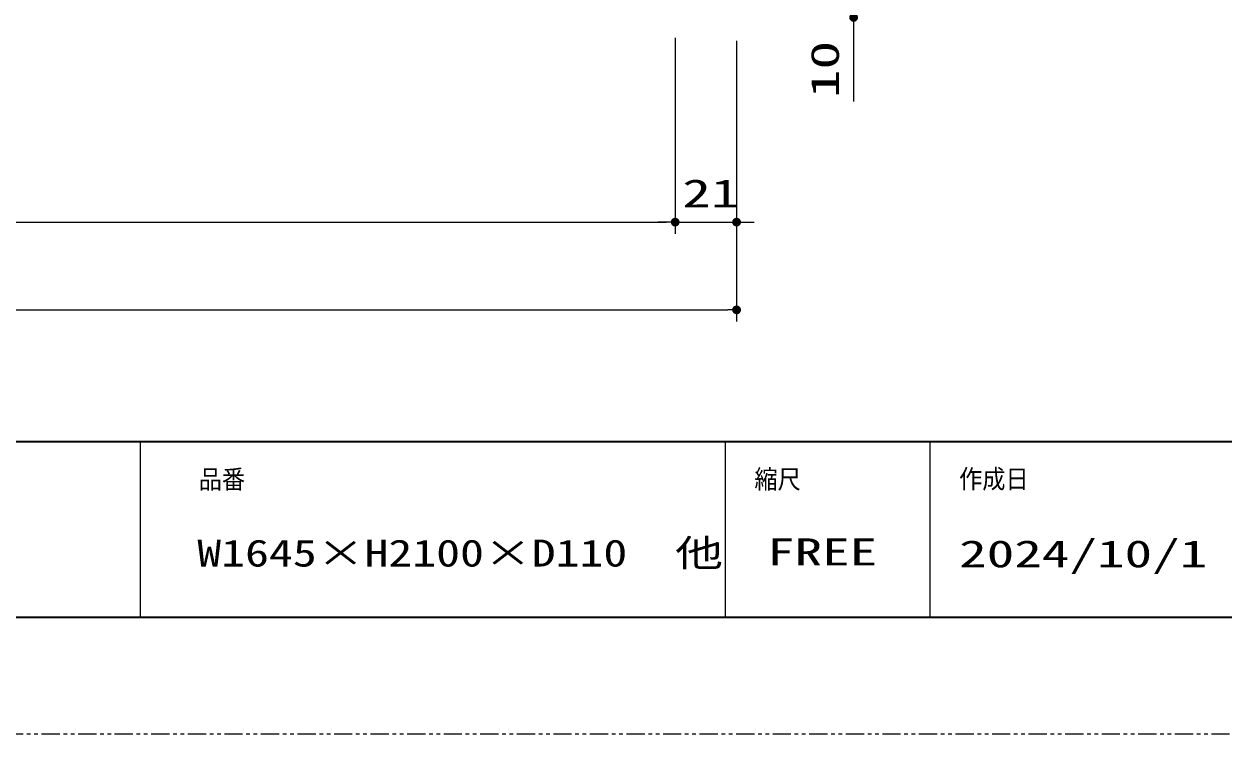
# Model space of a CAD drawing. Units: millimetres, scale not verified. Extents: x -1306 to 1306, y -607 to 607.
# Drawn here: x -262.7 to 147.6, y -594 to -351.2 of the extents above; entities that cross this region are included whole.
import ezdxf
from ezdxf.enums import TextEntityAlignment as Align

# ---------------------------------------------------------------- set-up
doc = ezdxf.new("R2010")
doc.units = ezdxf.units.MM
doc.header["$LTSCALE"] = 5
doc.header["$PDMODE"] = 32
doc.header["$PDSIZE"] = 2.5
doc.linetypes.add('USER1', pattern=[2.5, 1.25, -0.25, 0.25, -0.25, 0.25, -0.25])
for name, color, linetype, lineweight in [('0-3_陰線', 4, 'USER1', 9), ('1-1_寸法線', 3, 'Continuous', 13), ('1-4_DEFPOINTS', 7, 'Continuous', 5), ('1-5_0', 3, 'Continuous', 25), ('1-7_図面枠', 7, 'Continuous', 35)]:
    doc.layers.add(name, color=color, linetype=linetype, lineweight=lineweight)
doc.styles.add('ＭＳ ゴシック', font='')
doc.styles.get('ＭＳ ゴシック').set_extended_font_data('MS Gothic')

# ---------------------------------------------------------------- blocks, each defined once
blk = doc.blocks.new('_DOT')
at = {"layer": '1-5_0'}
blk.add_line((-2.5, 0), (-5, 0), dxfattribs=at)
for points in [[(0, 0), (-2.5, 0), (-2.48, 0.313)], [(0, 0), (-2.48, -0.313), (-2.5, 0)], [(0, 0), (-2.48, 0.313), (-2.421, 0.622)], [(0, 0), (-2.421, -0.622), (-2.48, -0.313)], [(0, 0), (-2.421, 0.622), (-2.324, 0.92)], [(0, 0), (-2.324, -0.92), (-2.421, -0.622)], [(0, 0), (-2.324, 0.92), (-2.191, 1.204)], [(0, 0), (-2.191, -1.204), (-2.324, -0.92)], [(0, 0), (-2.191, 1.204), (-2.023, 1.469)], [(0, 0), (-2.023, -1.469), (-2.191, -1.204)], [(0, 0), (-2.023, 1.469), (-1.822, 1.711)], [(0, 0), (-1.822, -1.711), (-2.023, -1.469)], [(0, 0), (-1.822, 1.711), (-1.594, 1.926)], [(0, 0), (-1.594, -1.926), (-1.822, -1.711)], [(0, 0), (-1.594, 1.926), (-1.34, 2.111)], [(0, 0), (-1.34, -2.111), (-1.594, -1.926)], [(0, 0), (-1.34, 2.111), (-1.064, 2.262)], [(0, 0), (-1.064, -2.262), (-1.34, -2.111)], [(0, 0), (-1.064, 2.262), (-0.773, 2.378)], [(0, 0), (-0.773, -2.378), (-1.064, -2.262)], [(0, 0), (-0.773, 2.378), (-0.468, 2.456)], [(0, 0), (-0.468, -2.456), (-0.773, -2.378)], [(0, 0), (-0.468, 2.456), (-0.157, 2.495)], [(0, 0), (-0.157, -2.495), (-0.468, -2.456)], [(0, 0), (-0.157, 2.495), (0.157, 2.495)], [(0, 0), (0.157, -2.495), (-0.157, -2.495)], [(0, 0), (0.157, 2.495), (0.468, 2.456)], [(0, 0), (0.468, 2.456), (0.773, 2.378)], [(0, 0), (0.773, 2.378), (1.064, 2.262)], [(0, 0), (1.064, 2.262), (1.34, 2.111)], [(0, 0), (1.34, 2.111), (1.594, 1.926)], [(0, 0), (1.594, 1.926), (1.822, 1.711)], [(0, 0), (1.822, 1.711), (2.023, 1.469)], [(0, 0), (2.023, 1.469), (2.191, 1.204)], [(0, 0), (2.191, 1.204), (2.324, 0.92)], [(0, 0), (2.324, 0.92), (2.421, 0.622)], [(0, 0), (2.421, 0.622), (2.48, 0.313)], [(0, 0), (2.48, 0.313), (2.5, 0)], [(0, 0), (0.468, -2.456), (0.157, -2.495)], [(0, 0), (0.773, -2.378), (0.468, -2.456)], [(0, 0), (1.064, -2.262), (0.773, -2.378)], [(0, 0), (1.34, -2.111), (1.064, -2.262)], [(0, 0), (1.594, -1.926), (1.34, -2.111)], [(0, 0), (1.822, -1.711), (1.594, -1.926)], [(0, 0), (2.023, -1.469), (1.822, -1.711)], [(0, 0), (2.191, -1.204), (2.023, -1.469)], [(0, 0), (2.324, -0.92), (2.191, -1.204)], [(0, 0), (2.421, -0.622), (2.324, -0.92)], [(0, 0), (2.48, -0.313), (2.421, -0.622)], [(0, 0), (2.5, 0), (2.48, -0.313)]]:
    blk.add_solid(points, dxfattribs=at)

msp = doc.modelspace()

# ---------------------------------------------------------------- linework, layer by layer
at = {"layer": '0-3_陰線'}
msp.add_line((387.036, -594), (-1292.964, -594), dxfattribs=at)
at = {"layer": '1-1_寸法線'}
for p, q in [((20.954, -351.976), (20.954, -377.737)), ((-40.046, -355.976), (-40.046, -422.976)), ((-40.046, -355.976), (-40.046, -422.976)), ((-19.046, -356.976), (-19.046, -422.976)), ((-19.046, -356.976), (-19.046, -452.976)), ((-683.468, -418.976), (-43.046, -418.976)), ((-43.046, -418.976), (-46.046, -418.976)), ((-40.046, -418.976), (-19.046, -418.976)), ((-16.046, -418.976), (-13.046, -418.976)), ((-700.468, -448.976), (-22.046, -448.976))]:
    msp.add_line(p, q, dxfattribs=at)
at = {"layer": '1-4_DEFPOINTS'}
for p in [(-40.046, -418.976), (-19.046, -418.976), (-19.046, -448.976)]:
    msp.add_point(p, dxfattribs=at)
at = {"layer": '1-5_0', "color": 7}
for p, q in [((-222.964, -494), (-222.964, -554)), ((-22.964, -494), (-22.964, -554)), ((47.036, -494), (47.036, -554))]:
    msp.add_line(p, q, dxfattribs=at)
at = {"layer": '1-7_図面枠'}
msp.add_line((-1252.964, -494), (347.036, -494), dxfattribs=at)
msp.add_lwpolyline([(-1252.964, -554), (347.036, -554), (347.036, 554), (-1252.964, 554)], close=True, dxfattribs=at)

# ---------------------------------------------------------------- block references
at = {"layer": '1-1_寸法線', "xscale": 0.6, "yscale": 0.6}
for p, rotation in [((20.954, -348.976), 90), ((-19.046, -418.976), 180)]:
    msp.add_blockref('_DOT', p, dxfattribs=dict(at, rotation=rotation))
for p in [(-40.046, -418.976), (-40.046, -418.976), (-19.046, -448.976)]:
    msp.add_blockref('_DOT', p, dxfattribs=at)

# ---------------------------------------------------------------- texts
at = {"layer": '1-1_寸法線', "style": 'ＭＳ ゴシック', "width": 1.5}
msp.add_text('10', height=9.604, rotation=90, dxfattribs=at).set_placement((18.805, -376.595), align=Align.BOTTOM_LEFT)
msp.add_text('21', height=9.604, dxfattribs=at).set_placement((-37.641, -416.826), align=Align.BOTTOM_LEFT)
at = {"layer": '1-7_図面枠', "style": 'ＭＳ ゴシック'}
for s, height, width, p in [('品番', 6.452, 0.9, (-202.964, -512.073)), ('縮尺', 6.452, 0.9, (-12.964, -512.038)), ('作成日', 6.452, 0.9, (57.036, -511.963)), ('W1645×H2100×D110\u3000他', 9.236, 1.3, (-203.459, -539.518)), ('FREE', 9.238, 1.5, (-8.665, -539.129)), ('2024/10/1', 9.238, 1.5, (57.036, -539.776))]:
    msp.add_text(s, height=height, dxfattribs=dict(at, width=width)).set_placement(p, align=Align.BOTTOM_LEFT)

doc.saveas('drawing.dxf')
